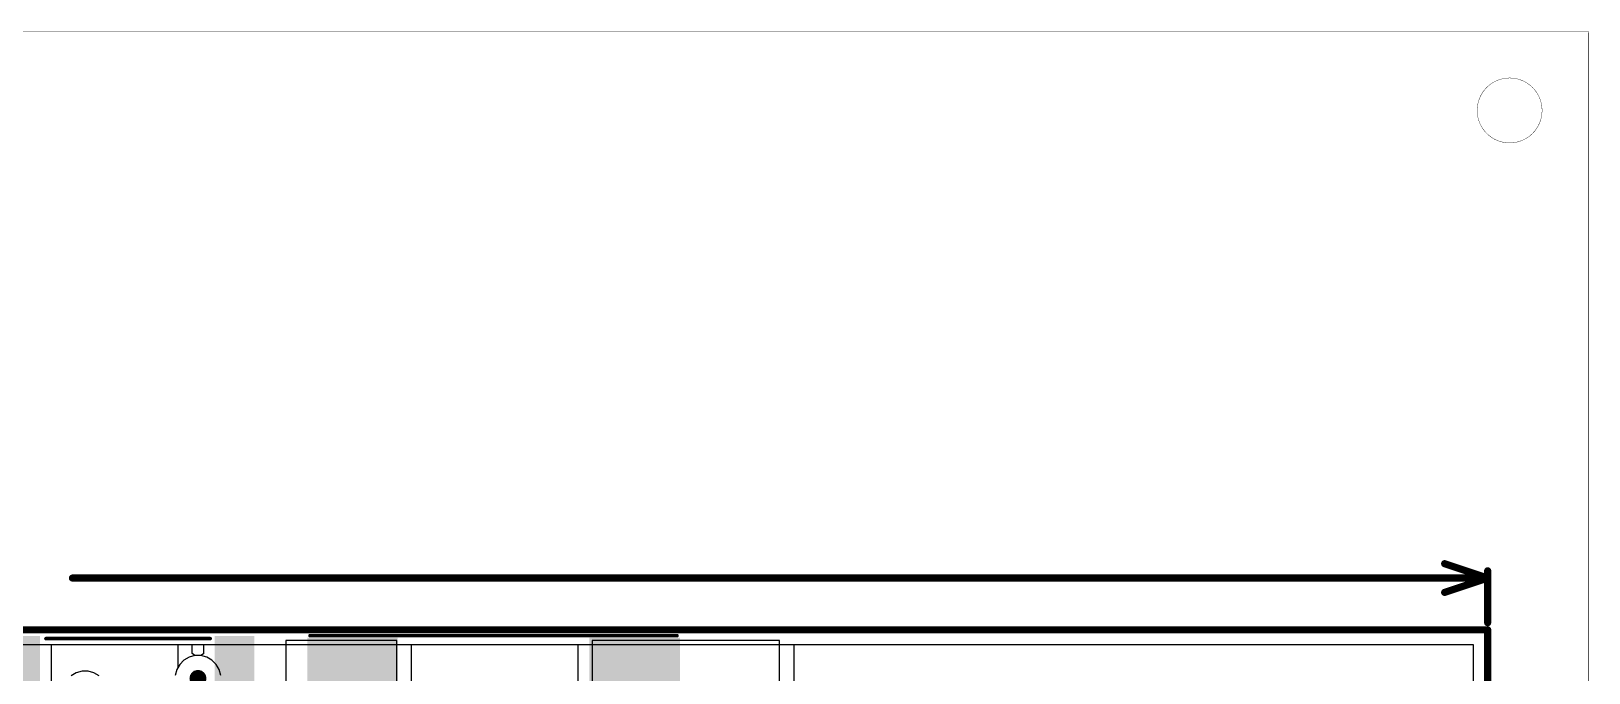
# Model space of a CAD drawing. Header units: inches. Extents: x -5 to 501, y -9 to 81.
# Drawn here: x 63.4 to 118.6, y 38.5 to 61.2 of the extents above; entities that cross this region are included whole.
import ezdxf

# ---------------------------------------------------------------- set-up
doc = ezdxf.new("R2010")
doc.units = ezdxf.units.IN
for name, color, linetype in [('Board Outline', 216, 'Continuous'), ('Bottom Layer', 5, 'Continuous'), ('Drill Drawing', 1, 'Continuous'), ('Fabrication', 76, 'Continuous'), ('Ground', 16, 'Continuous'), ('Mechanical 4', 56, 'Continuous'), ('Power', 76, 'Continuous'), ('Top Layer', 1, 'Continuous'), ('Top Overlay', 2, 'Continuous'), ('Top Paste', 8, 'Continuous'), ('Top Solder', 216, 'Continuous')]:
    doc.layers.add(name, color=color, linetype=linetype)

msp = doc.modelspace()

# ---------------------------------------------------------------- hatches: boundary and pattern name
at = {"layer": 'Bottom Layer'}
h = msp.add_hatch(color=5, dxfattribs=at)
edge = h.paths.add_edge_path()
edge.add_arc((69.31, 38.278), 0.3, 0, 360)
at = {"layer": 'Ground'}
h = msp.add_hatch(color=16, dxfattribs=at)
edge = h.paths.add_edge_path()
edge.add_arc((69.31, 38.278), 0.3, 0, 360)
at = {"layer": 'Power'}
h = msp.add_hatch(color=76, dxfattribs=at)
edge = h.paths.add_edge_path()
edge.add_arc((69.31, 38.278), 0.3, 0, 360)
at = {"layer": 'Top Layer'}
for points in [[(62.41, 39.678), (63.61, 39.678), (63.61, 37.878), (62.41, 37.878)], [(70.01, 39.678), (71.21, 39.678), (71.21, 37.878), (70.01, 37.878)], [(73.281, 39.617), (76.281, 39.617), (76.281, 35.617), (73.281, 35.617)], [(83.281, 39.617), (86.281, 39.617), (86.281, 35.617), (83.281, 35.617)]]:
    msp.add_hatch(color=1, dxfattribs=at).paths.add_polyline_path(points)
h = msp.add_hatch(color=1, dxfattribs=at)
edge = h.paths.add_edge_path()
edge.add_arc((69.31, 38.278), 0.3, 0, 360)
at = {"layer": 'Top Paste'}
for points in [[(62.41, 39.678), (63.61, 39.678), (63.61, 37.878), (62.41, 37.878)], [(70.01, 39.678), (71.21, 39.678), (71.21, 37.878), (70.01, 37.878)], [(73.281, 39.617), (76.281, 39.617), (76.281, 35.617), (73.281, 35.617)], [(83.281, 39.617), (86.281, 39.617), (86.281, 35.617), (83.281, 35.617)]]:
    msp.add_hatch(color=8, dxfattribs=at).paths.add_polyline_path(points)
at = {"layer": 'Top Solder'}
for points in [[(62.308, 39.78), (63.711, 39.78), (63.711, 37.777), (62.308, 37.777)], [(69.908, 39.78), (71.311, 39.78), (71.311, 37.777), (69.908, 37.777)], [(73.18, 39.719), (76.383, 39.719), (76.383, 35.516), (73.18, 35.516)], [(83.18, 39.719), (86.383, 39.719), (86.383, 35.516), (83.18, 35.516)]]:
    msp.add_hatch(color=216, dxfattribs=at).paths.add_polyline_path(points)

# ---------------------------------------------------------------- linework, layer by layer
at = {"layer": 'Board Outline', "const_width": 0.254}
for points in [[(0, 40), (115, 40)], [(115, 0), (115, 40)]]:
    msp.add_lwpolyline(points, dxfattribs=at)
at = {"layer": 'Board Outline', "const_width": 0.127}
msp.add_lwpolyline([(114.937, 40, 1), (115.064, 40, 1)], format="xyb", close=True, dxfattribs=at)
msp.add_lwpolyline([(114.937, 40, 1), (115.064, 40, 1)], format="xyb", close=True, dxfattribs=at)
at = {"layer": 'Bottom Layer'}
for p, q in [((59.411, 39.482), (114.482, 39.482)), ((114.482, 39.482), (114.482, 0.518)), ((68.663, 38.774), (68.557, 38.59)), ((68.813, 38.924), (68.663, 38.774)), ((68.998, 39.031), (68.813, 38.924)), ((69.203, 39.086), (68.998, 39.031)), ((69.416, 39.086), (69.203, 39.086)), ((69.621, 39.031), (69.416, 39.086)), ((69.806, 38.924), (69.621, 39.031)), ((69.956, 38.774), (69.806, 38.924)), ((70.063, 38.59), (69.956, 38.774)), ((68.557, 38.59), (68.502, 38.384)), ((70.118, 38.384), (70.063, 38.59))]:
    msp.add_line(p, q, dxfattribs=at)
at = {"layer": 'Drill Drawing', "const_width": 0.0508}
for points in [[(69.183, 38.405), (69.183, 38.532)], [(69.183, 38.532), (69.437, 38.532)], [(69.437, 38.405), (69.437, 38.532)]]:
    msp.add_lwpolyline(points, dxfattribs=at)
at = {"layer": 'Drill Drawing', "const_width": 0.0254}
for points in [[(69.17, 38.532, 1), (69.195, 38.532, 1)], [(69.17, 38.532, 1), (69.195, 38.532, 1)], [(69.424, 38.532, 1), (69.449, 38.532, 1)], [(69.424, 38.532, 1), (69.449, 38.532, 1)]]:
    msp.add_lwpolyline(points, format="xyb", close=True, dxfattribs=at)
at = {"layer": 'Fabrication', "const_width": 0.254}
for points in [[(64.864, 41.834), (115, 41.834)], [(113.476, 42.342), (115, 41.834)], [(113.476, 41.326), (115, 41.834)], [(115, 40.254), (115, 42.088)]]:
    msp.add_lwpolyline(points, dxfattribs=at)
at = {"layer": 'Fabrication', "const_width": 0.127}
for points in [[(64.8, 41.834, 1), (64.927, 41.834, 1)], [(113.413, 42.342, 1), (113.54, 42.342, 1)], [(114.937, 42.088, 1), (115.064, 42.088, 1)], [(114.937, 41.834, 1), (115.064, 41.834, 1)], [(114.937, 41.834, 1), (115.064, 41.834, 1)], [(114.937, 41.834, 1), (115.064, 41.834, 1)], [(113.413, 41.326, 1), (113.54, 41.326, 1)], [(114.937, 40.254, 1), (115.064, 40.254, 1)]]:
    msp.add_lwpolyline(points, format="xyb", close=True, dxfattribs=at)
at = {"layer": 'Ground'}
for p, q in [((59.411, 39.482), (114.482, 39.482)), ((114.482, 39.482), (114.482, 0.518)), ((68.663, 38.774), (68.557, 38.59)), ((68.813, 38.924), (68.663, 38.774)), ((68.998, 39.031), (68.813, 38.924)), ((69.203, 39.086), (68.998, 39.031)), ((69.416, 39.086), (69.203, 39.086)), ((69.621, 39.031), (69.416, 39.086)), ((69.806, 38.924), (69.621, 39.031)), ((69.956, 38.774), (69.806, 38.924)), ((70.063, 38.59), (69.956, 38.774)), ((68.557, 38.59), (68.502, 38.384)), ((70.118, 38.384), (70.063, 38.59))]:
    msp.add_line(p, q, dxfattribs=at)
at = {"layer": 'Mechanical 4', "const_width": 0.0127}
for points in [[(-3.572, 61.19), (118.528, 61.19)], [(118.578, 61.14), (118.578, -6.802)], [(0.001, 39.998), (115.001, 39.998)], [(115.001, -0.002), (115.001, 39.998)]]:
    msp.add_lwpolyline(points, dxfattribs=at)
at = {"layer": 'Mechanical 4'}
for points, const_width in [([(118.525, 61.19, 1), (118.531, 61.19, 1)], 0.00635), ([(118.525, 61.19, 1), (118.531, 61.19, 1)], 0.00635), ([(118.531, 61.19, 1), (118.525, 61.19, 1)], 0.00635), ([(118.531, 61.19, 1), (118.525, 61.19, 1)], 0.00635), ([(118.523, 61.19, 1), (118.527, 61.19, 1)], 0.00317), ([(118.523, 61.19, 1), (118.527, 61.19, 1)], 0.00317), ([(118.53, 61.19, 1), (118.533, 61.19, 1)], 0.00317), ([(118.53, 61.19, 1), (118.533, 61.19, 1)], 0.00317), ([(118.575, 61.14, 1), (118.581, 61.14, 1)], 0.00635), ([(118.575, 61.14, 1), (118.581, 61.14, 1)], 0.00635), ([(116.928, 58.39, 1), (114.628, 58.39, 1)], 0.0127), ([(116.928, 58.39, 1), (114.628, 58.39, 1)], 0.0127), ([(114.625, 58.39, 1), (114.631, 58.39, 1)], 0.00635), ([(114.625, 58.39, 1), (114.631, 58.39, 1)], 0.00635), ([(114.631, 58.39, 1), (114.625, 58.39, 1)], 0.00635), ([(114.623, 58.39, 1), (114.627, 58.39, 1)], 0.00317), ([(114.63, 58.39, 1), (114.633, 58.39, 1)], 0.00317), ([(116.925, 58.39, 1), (116.931, 58.39, 1)], 0.00635), ([(116.925, 58.39, 1), (116.931, 58.39, 1)], 0.00635), ([(114.998, 39.998, 1), (115.004, 39.998, 1)], 0.00635), ([(114.998, 39.998, 1), (115.004, 39.998, 1)], 0.00635), ([(115.004, 39.998, 1), (114.998, 39.998, 1)], 0.00635), ([(114.996, 39.998, 1), (114.999, 39.998, 1)], 0.00317), ([(115.003, 39.998, 1), (115.006, 39.998, 1)], 0.00317)]:
    msp.add_lwpolyline(points, format="xyb", close=True, dxfattribs=dict(at, const_width=const_width))
at = {"layer": 'Mechanical 4', "const_width": 0.0127}
msp.add_lwpolyline([(118.528, 61.19, -0.414214), (118.578, 61.14)], format="xyb", dxfattribs=at)
at = {"layer": 'Power'}
for p, q in [((59.411, 39.482), (68.593, 39.482)), ((68.593, 39.482), (68.593, 38.652)), ((69.111, 39.157), (69.111, 39.482)), ((69.111, 39.482), (114.482, 39.482)), ((114.482, 39.482), (114.482, 0.518)), ((68.593, 38.652), (68.557, 38.59)), ((69.203, 39.086), (69.111, 39.157)), ((69.416, 39.086), (69.203, 39.086)), ((69.621, 39.031), (69.416, 39.086)), ((69.806, 38.924), (69.621, 39.031)), ((69.956, 38.774), (69.806, 38.924)), ((70.063, 38.59), (69.956, 38.774)), ((64.998, 38.483), (64.814, 38.377)), ((65.203, 38.538), (64.998, 38.483)), ((65.416, 38.538), (65.203, 38.538)), ((65.621, 38.483), (65.416, 38.538)), ((65.806, 38.377), (65.621, 38.483)), ((68.557, 38.59), (68.502, 38.384)), ((70.118, 38.384), (70.063, 38.59))]:
    msp.add_line(p, q, dxfattribs=at)
at = {"layer": 'Top Layer'}
for p, q in [((64.118, 37.561), (64.118, 39.482)), ((64.118, 39.482), (69.502, 39.482)), ((69.502, 39.482), (69.502, 39.152)), ((76.356, 39.617), (72.425, 39.617)), ((72.425, 39.617), (72.425, 25.273)), ((76.356, 23.233), (76.356, 39.617)), ((76.874, 35.392), (76.874, 39.482)), ((76.874, 39.482), (82.763, 39.482)), ((82.763, 39.482), (82.763, 30.277)), ((89.916, 39.617), (83.281, 39.617)), ((83.281, 39.617), (83.281, 30.277)), ((89.916, 30.277), (89.916, 39.617)), ((90.434, 30.277), (90.434, 39.482)), ((90.434, 39.482), (114.482, 39.482)), ((114.482, 39.482), (114.482, 0.518)), ((68.663, 38.774), (68.557, 38.59)), ((68.813, 38.924), (68.663, 38.774)), ((68.998, 39.031), (68.813, 38.924)), ((69.203, 39.086), (68.998, 39.031)), ((69.416, 39.086), (69.203, 39.086)), ((69.502, 39.152), (69.416, 39.086)), ((68.557, 38.59), (68.502, 38.384))]:
    msp.add_line(p, q, dxfattribs=at)
at = {"layer": 'Top Overlay', "const_width": 0.127}
for points in [[(63.925, 39.689), (69.742, 39.689)], [(73.281, 39.795), (86.281, 39.795)]]:
    msp.add_lwpolyline(points, dxfattribs=at)
at = {"layer": 'Top Overlay', "const_width": 0.0635}
for points in [[(63.893, 39.689, 1), (63.957, 39.689, 1)], [(69.71, 39.689, 1), (69.774, 39.689, 1)], [(73.25, 39.795, 1), (73.313, 39.795, 1)], [(86.25, 39.795, 1), (86.313, 39.795, 1)]]:
    msp.add_lwpolyline(points, format="xyb", close=True, dxfattribs=at)

doc.saveas('drawing.dxf')
